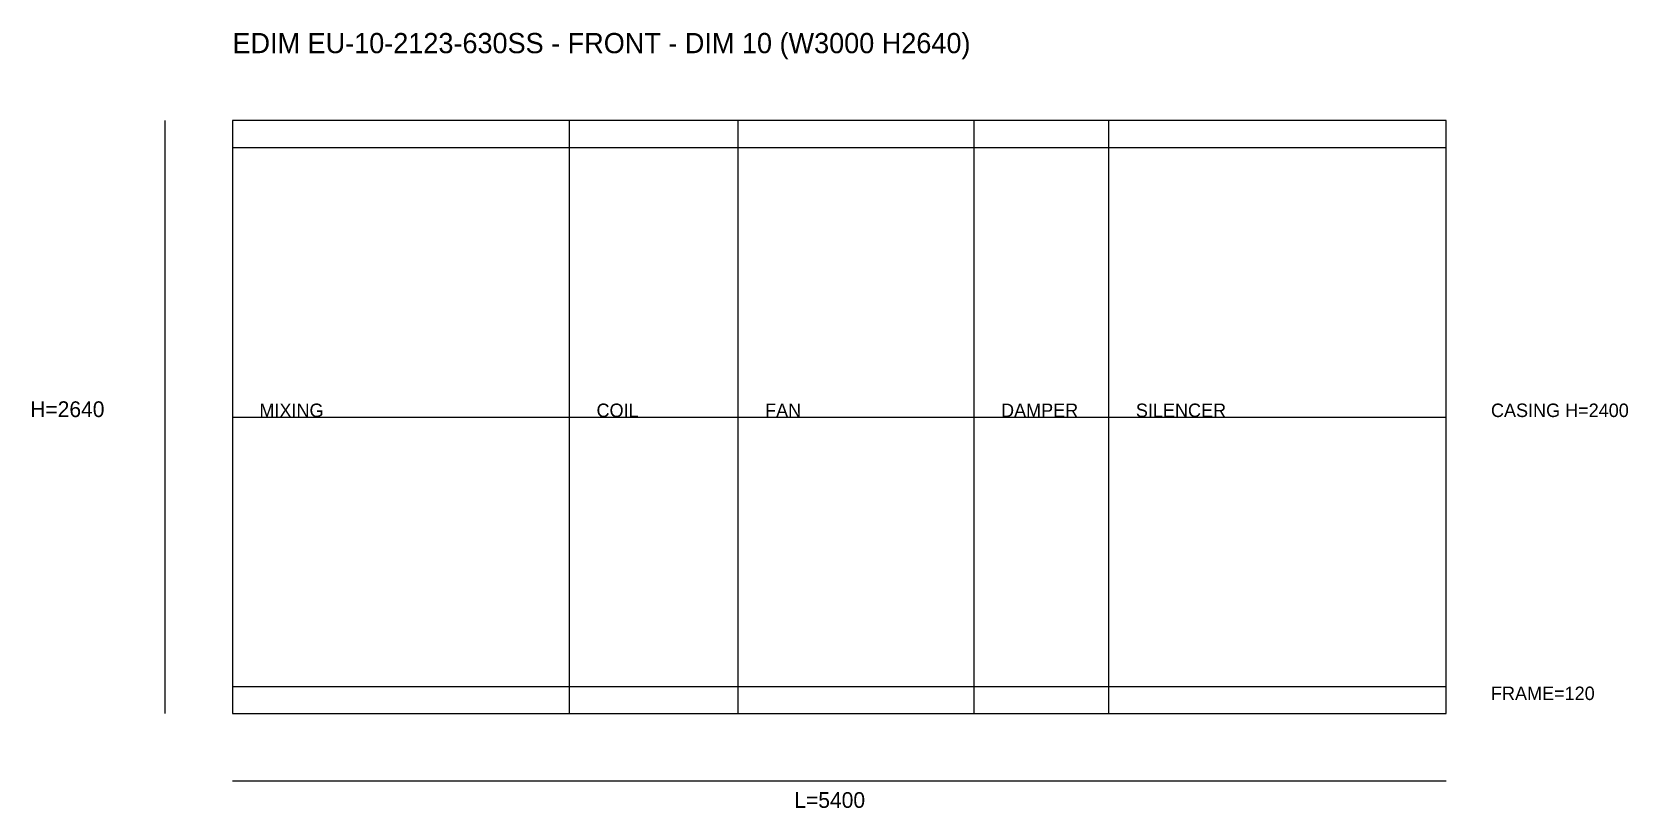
# Model space of a CAD drawing. Header units: millimetres. Extents: x -892 to 6210, y -421 to 3035.
import ezdxf

# ---------------------------------------------------------------- set-up
doc = ezdxf.new("R2010")
doc.units = ezdxf.units.MM
for name, color, linetype in [('DIM', 1, 'CONTINUOUS'), ('OUTLINE', 7, 'CONTINUOUS'), ('SECTION', 3, 'CONTINUOUS'), ('TEXT', 5, 'CONTINUOUS')]:
    doc.layers.add(name, color=color, linetype=linetype)

msp = doc.modelspace()

# ---------------------------------------------------------------- linework, layer by layer
at = {"layer": 'DIM'}
for p, q in [((-300, 0), (-300, 2640)), ((0, 1320), (5400, 1320)), ((0, -300), (5400, -300))]:
    msp.add_line(p, q, dxfattribs=at)
at = {"layer": 'OUTLINE'}
for p, q in [((5400, 2640), (0, 2640)), ((0, 2640), (0, 0)), ((5400, 0), (5400, 2640)), ((0, 2520), (5400, 2520)), ((0, 120), (5400, 120)), ((0, 0), (5400, 0))]:
    msp.add_line(p, q, dxfattribs=at)
at = {"layer": 'SECTION'}
for p, q in [((1500, 0), (1500, 2640)), ((2250, 0), (2250, 2640)), ((3300, 0), (3300, 2640)), ((3900, 0), (3900, 2640))]:
    msp.add_line(p, q, dxfattribs=at)

# ---------------------------------------------------------------- texts
at = {"layer": 'DIM'}
for s, p in [('CASING H=2400', (5600, 1320)), ('FRAME=120', (5600, 60))]:
    msp.add_text(s, height=60, dxfattribs=at).set_placement(p)
at = {"layer": 'TEXT'}
for s, height, p in [('EDIM EU-10-2123-630SS - FRONT - DIM 10 (W3000 H2640)', 90, (0, 2940)), ('H=2640', 70, (-900, 1320)), ('MIXING', 60, (120, 1320)), ('COIL', 60, (1620, 1320)), ('FAN', 60, (2370, 1320)), ('DAMPER', 60, (3420, 1320)), ('SILENCER', 60, (4020, 1320)), ('L=5400', 70, (2500, -420))]:
    msp.add_text(s, height=height, dxfattribs=at).set_placement(p)

doc.saveas('drawing.dxf')
